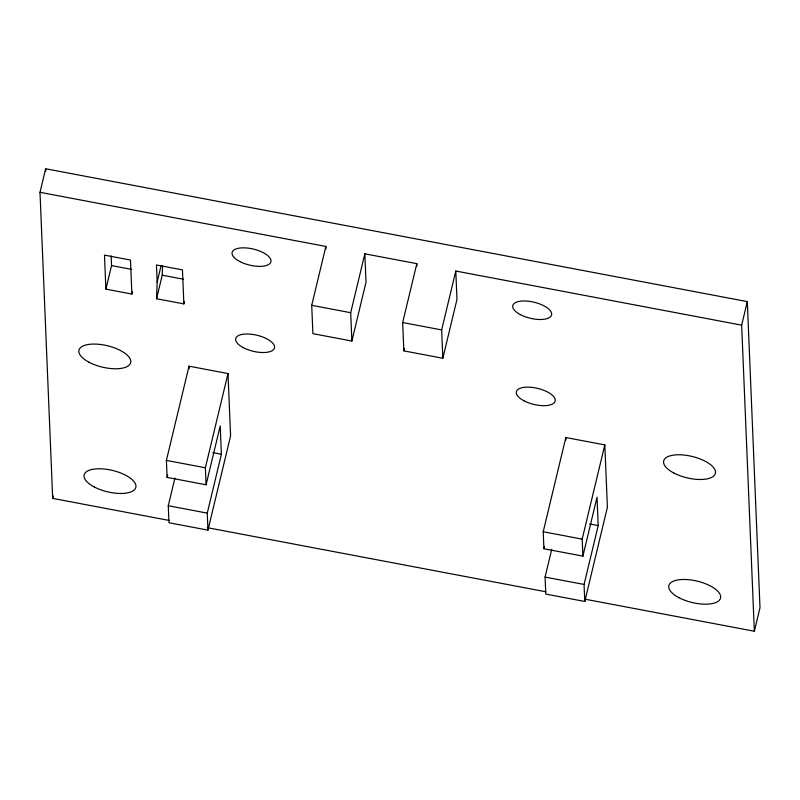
<?xml version="1.0" encoding="UTF-8"?>
<svg xmlns="http://www.w3.org/2000/svg" width="800" height="800" viewBox="0 0 800 800"><rect width="100%" height="100%" fill="white"/><g stroke="black" fill="none" stroke-linecap="round" stroke-linejoin="round"><path stroke-width="1.2" d="M156.57 298.74L157.16 281.98L156.46 264.97L182.45 269.89L183.86 303.9L156.57 298.74L162.22 275.18L162.56 265.61M169.22 520.45L52.69 498.39L40 192.31L45.65 168.76L747.31 301.61L760 607.69L754.35 631.24L585.06 599.19M52.69 498.39L53.25 496.03M132.45 291.71L131.88 294.06L105.89 289.14L111.55 265.59L111.15 255.87M157.16 281.98L161.12 265.49M183.86 303.9L184.42 301.55M207.96 530.13L207.26 513.12L221.39 454.24L220.22 425.89L206.08 484.78L167.1 477.4L166.4 460.4L189.02 366.18L228 373.56L230.58 435.91L207.96 530.13L168.98 522.75L168.28 505.74L174.91 478.1M167.1 477.4L167.68 475M206.08 484.78L205.38 467.78L228 373.56M416.92 266.12L416.82 263.66L364.84 253.82L366.02 282.16L351.88 341.04L312.9 333.66L311.72 305.32L325.86 246.44L40 192.31M351.88 341.04L350.7 312.7L364.84 253.82M754.35 631.24L741.66 325.16L455.8 271.04L456.97 299.38L442.83 358.27L403.85 350.88L402.68 322.54L416.82 263.66M403.85 350.88L404.43 348.48M442.83 358.27L441.66 329.92L455.8 271.04M584.78 601.47L584.07 584.47L598.21 525.58L597.03 497.24L582.9 556.13L543.92 548.75L543.21 531.74L565.83 437.53L604.81 444.91L607.4 507.26L584.78 601.47L545.8 594.09L545.09 577.09L551.73 549.45M543.92 548.75L544.49 546.34M582.9 556.13L582.19 539.12L604.81 444.91M741.66 325.16L747.31 301.61M111.55 265.59L131.63 269.39M162.22 275.18L183.58 279.23M311.72 305.32L350.7 312.7M402.68 322.54L441.66 329.92M212.87 452.62L221.39 454.24M589.68 523.97L598.21 525.58M166.4 460.4L205.38 467.78M543.21 531.74L582.19 539.12M168.28 505.74L207.26 513.12M545.09 577.09L584.07 584.47M207.25 527.66L545.81 591.76M565.83 437.53L565.93 440.02M325.86 246.44L325.96 248.9M189.02 366.18L189.12 368.67M131.88 294.06L130.47 260.05L104.48 255.13L105.89 289.14M45.65 168.76L45.76 171.24M673.74 472.95A26.6 10.99 13.5 0 0 715.3 473.66A26.6 10.99 13.5 0 0 679.54 454.78A26.6 10.99 13.5 0 0 673.74 472.95M239.69 261.47A19.95 8.24 13.5 0 0 270.86 262A19.95 8.24 13.5 0 0 244.04 247.84A19.95 8.24 13.5 0 0 239.69 261.47M520.35 314.61A19.95 8.24 13.5 0 0 551.52 315.15A19.95 8.24 13.5 0 0 524.7 300.98A19.95 8.24 13.5 0 0 520.35 314.61M523.92 400.77A19.95 8.24 13.5 0 0 555.1 401.3A19.95 8.24 13.5 0 0 528.27 387.14A19.95 8.24 13.5 0 0 523.92 400.77M243.26 347.63A19.95 8.24 13.5 0 0 274.43 348.16A19.95 8.24 13.5 0 0 247.61 334A19.95 8.24 13.5 0 0 243.26 347.63M89.03 362.24A26.6 10.99 13.5 0 0 130.59 362.95A26.6 10.99 13.5 0 0 94.83 344.07A26.6 10.99 13.5 0 0 89.03 362.24M678.91 597.65A26.6 10.99 13.5 0 0 720.47 598.36A26.6 10.99 13.5 0 0 684.71 579.48A26.6 10.99 13.5 0 0 678.91 597.65M94.2 486.94A26.6 10.99 13.5 0 0 135.76 487.65A26.6 10.99 13.5 0 0 100 468.77A26.6 10.99 13.5 0 0 94.2 486.94"/></g></svg>
